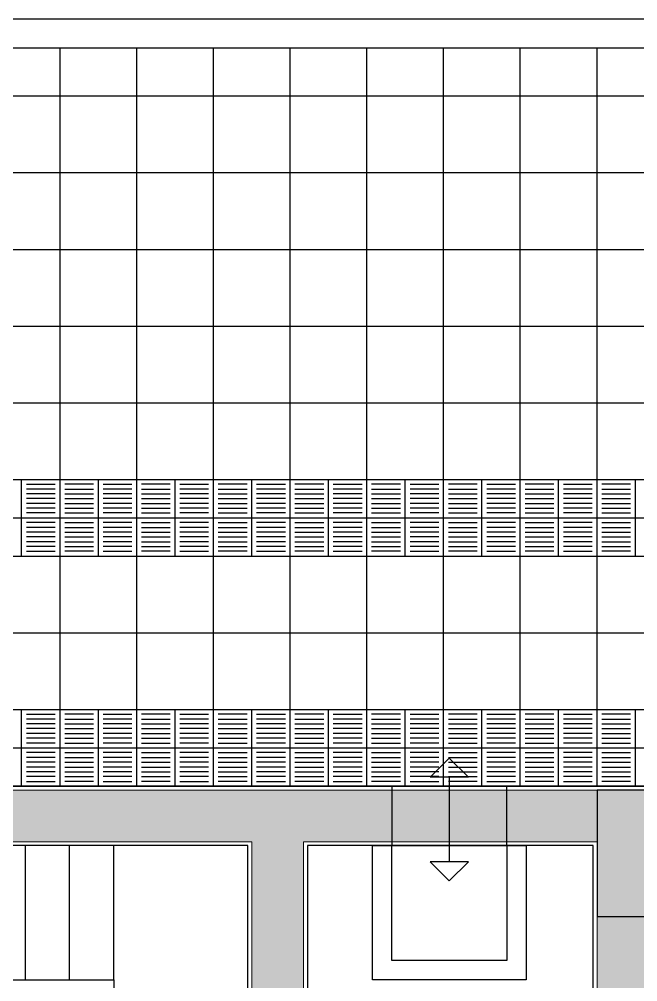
# Model space of a CAD drawing. Header units: inches. Extents: x -309 to 190, y -1585 to -1350.
# Drawn here: x -209.9 to -206.68, y -1376.31 to -1371.29 of the extents above; entities that cross this region are included whole.
import ezdxf

# ---------------------------------------------------------------- set-up
doc = ezdxf.new("R2010")
doc.units = ezdxf.units.IN
doc.header["$MEASUREMENT"] = 0
doc.linetypes.add('CENTER2', pattern=[1.125, 0.75, -0.125, 0.125, -0.125])
doc.linetypes.add('HIDDEN', pattern=[0.375, 0.25, -0.125])
for name, color, linetype in [('01', 9, 'CONTINUOUS'), ('02', 9, 'CONTINUOUS'), ('CIEGOS', 9, 'CONTINUOUS'), ('color gris', 9, 'CONTINUOUS'), ('DET', 9, 'CONTINUOUS'), ('estructura', 9, 'CONTINUOUS'), ('FMR FILO INTERNO', 9, 'CONTINUOUS'), ('lm', 9, 'HIDDEN'), ('NO VIDENTES', 9, 'CONTINUOUS'), ('REVOQUE', 9, 'CONTINUOUS'), ('V2', 9, 'CONTINUOUS')]:
    doc.layers.add(name, color=color, linetype=linetype)
doc.layers.add('MURO 27', color=9, linetype='CONTINUOUS', lineweight=9)

msp = doc.modelspace()

# ---------------------------------------------------------------- hatches: boundary and pattern name
at = {"layer": 'color gris'}
h = msp.add_hatch(color=256, dxfattribs=at)
h.paths.add_polyline_path([(-234.3518, -1419.3882), (-234.6018, -1419.3882), (-234.6018, -1419.1182), (-234.1018, -1419.1182), (-234.1018, -1419.3882)])
h.paths.add_polyline_path([(-234.6018, -1413.2882), (-234.6018, -1413.0382), (-234.3318, -1413.0382), (-234.3318, -1413.5382), (-234.6018, -1413.5382)])
h.paths.add_polyline_path([(-234.6018, -1407.3882), (-234.6018, -1407.1382), (-234.3318, -1407.1382), (-234.3318, -1407.6382), (-234.6018, -1407.6382)])
h.paths.add_polyline_path([(-234.6018, -1401.4882), (-234.6018, -1401.2382), (-234.3318, -1401.2382), (-234.3318, -1401.7382), (-234.6018, -1401.7382)])
h.paths.add_polyline_path([(-234.6018, -1395.5882), (-234.6018, -1395.3382), (-234.3318, -1395.3382), (-234.3318, -1395.8382), (-234.6018, -1395.8382)])
h.paths.add_polyline_path([(-234.6018, -1389.6882), (-234.6018, -1389.4382), (-234.3318, -1389.4382), (-234.3318, -1389.9382), (-234.6018, -1389.9382)])
h.paths.add_polyline_path([(-234.3518, -1379.1082), (-234.6018, -1379.1082), (-234.6018, -1379.3782), (-234.0419, -1379.3782), (-234.0419, -1379.1082)])
h.paths.add_polyline_path([(-234.6018, -1383.7882), (-234.6018, -1383.5382), (-234.3318, -1383.5382), (-234.3318, -1384.0382), (-234.6018, -1384.0382)])
h.paths.add_polyline_path([(-199.2985, -1406.2982), (-199.2985, -1406.0482), (-199.0285, -1406.0482), (-199.0285, -1406.5482), (-199.2985, -1406.5482)])
h.paths.add_polyline_path([(-181.3218, -1419.1182), (-181.0518, -1419.1182), (-181.0518, -1419.3882), (-181.3218, -1419.3882)])
h.paths.add_polyline_path([(-206.6218, -1375.5582), (-206.6218, -1375.3082), (-206.8918, -1375.3082), (-206.8918, -1375.9682), (-206.6218, -1375.9682)])
h.paths.add_polyline_path([(-191.7851, -1379.3584), (-192.2851, -1379.3584), (-192.2851, -1379.1382), (-192.2261, -1378.943), (-191.707, -1379.0999)])
h.paths.add_polyline_path([(-184.2118, -1381.3667), (-184.5775, -1381.2561), (-184.6557, -1381.5145), (-184.4818, -1381.5671), (-184.4818, -1381.8667), (-184.2118, -1381.8667)])
h.paths.add_polyline_path([(-184.7118, -1395.5882), (-184.7118, -1395.4882), (-184.2118, -1395.4882), (-184.2118, -1395.6882), (-184.7118, -1395.6882)])
h.paths.add_polyline_path([(-184.7118, -1389.6882), (-184.7118, -1389.5882), (-184.2118, -1389.5882), (-184.2118, -1389.7882), (-184.7118, -1389.7882)])
h.paths.add_polyline_path([(-184.7118, -1383.7882), (-184.7118, -1383.6882), (-184.2118, -1383.6882), (-184.2118, -1383.8882), (-184.7118, -1383.8882)])
h.paths.add_polyline_path([(-203.9892, -1375.3855), (-204.2285, -1375.3131), (-204.3067, -1375.5715), (-203.8281, -1375.7163), (-203.7499, -1375.4578)])
h.paths.add_polyline_path([(-206.5818, -1395.5882), (-206.5818, -1395.4882), (-206.0818, -1395.4882), (-206.0818, -1395.6882), (-206.5818, -1395.6882)])
h.paths.add_polyline_path([(-184.2118, -1410.4082), (-184.2118, -1410.6582), (-184.4818, -1410.6582), (-184.4818, -1410.1582), (-184.2118, -1410.1582)])
h.paths.add_polyline_path([(-191.7652, -1410.3882), (-192.0152, -1410.3882), (-192.0152, -1410.6582), (-191.5152, -1410.6582), (-191.5152, -1410.3882)])
h.paths.add_polyline_path([(-199.0485, -1410.3882), (-199.2985, -1410.3882), (-199.2985, -1410.6582), (-198.7985, -1410.6582), (-198.7985, -1410.3882)])
h.paths.add_polyline_path([(-184.4818, -1401.4882), (-184.4818, -1401.2382), (-184.2118, -1401.2382), (-184.2118, -1401.7382), (-184.4818, -1401.7382)])
h.paths.add_polyline_path([(-191.7652, -1401.2382), (-192.0152, -1401.2382), (-192.0152, -1401.5082), (-191.5152, -1401.5082), (-191.5152, -1401.2382)])
h.paths.add_polyline_path([(-199.0485, -1401.2382), (-199.2985, -1401.2382), (-199.2985, -1401.5082), (-198.7985, -1401.5082), (-198.7985, -1401.2382)])
h.paths.add_polyline_path([(-191.7652, -1419.1182), (-192.0152, -1419.1182), (-192.0152, -1419.3882), (-191.5152, -1419.3882), (-191.5152, -1419.1182)])
h.paths.add_polyline_path([(-199.0485, -1419.1182), (-199.2985, -1419.1182), (-199.2985, -1419.3882), (-198.7985, -1419.3882), (-198.7985, -1419.1182)])
h.paths.add_polyline_path([(-184.2118, -1419.3882), (-184.2118, -1419.1182), (-184.7118, -1419.1182), (-184.7118, -1419.3882)])
h.paths.add_polyline_path([(-206.3318, -1419.1182), (-206.5818, -1419.1182), (-206.5818, -1419.3882), (-206.0818, -1419.3882), (-206.0818, -1419.1182)])
h.paths.add_polyline_path([(-206.8718, -1419.1182), (-207.1218, -1419.1182), (-207.1218, -1419.3882), (-206.6218, -1419.3882), (-206.6218, -1419.1182)])
h.paths.add_polyline_path([(-206.5818, -1379.2382), (-206.5818, -1379.1382), (-206.0818, -1379.1382), (-206.0818, -1379.3382), (-206.5818, -1379.3382)])
h.paths.add_polyline_path([(-206.5818, -1413.2882), (-206.5818, -1413.0382), (-206.3118, -1413.0382), (-206.3118, -1413.5382), (-206.5818, -1413.5382)])
h.paths.add_polyline_path([(-206.6218, -1413.2882), (-206.6218, -1413.0382), (-206.8918, -1413.0382), (-206.8918, -1413.5382), (-206.6218, -1413.5382)])
h.paths.add_polyline_path([(-206.5818, -1407.3882), (-206.5818, -1407.1382), (-206.3118, -1407.1382), (-206.3118, -1407.6382), (-206.5818, -1407.6382)])
h.paths.add_polyline_path([(-206.6218, -1407.3882), (-206.6218, -1407.1382), (-206.8918, -1407.1382), (-206.8918, -1407.6382), (-206.6218, -1407.6382)])
h.paths.add_polyline_path([(-206.5818, -1401.4882), (-206.5818, -1401.2382), (-206.3118, -1401.2382), (-206.3118, -1401.7382), (-206.5818, -1401.7382)])
h.paths.add_polyline_path([(-206.6218, -1401.4882), (-206.6218, -1401.2382), (-206.8918, -1401.2382), (-206.8918, -1401.7382), (-206.6218, -1401.7382)])
h.paths.add_polyline_path([(-206.6218, -1395.5882), (-206.6218, -1395.3382), (-206.8918, -1395.3382), (-206.8918, -1395.8382), (-206.6218, -1395.8382)])
h.paths.add_polyline_path([(-206.5818, -1389.6882), (-206.5818, -1389.5882), (-206.0818, -1389.5882), (-206.0818, -1389.7882), (-206.5818, -1389.7882)])
h.paths.add_polyline_path([(-206.6218, -1389.6882), (-206.6218, -1389.4382), (-206.8918, -1389.4382), (-206.8918, -1389.9382), (-206.6218, -1389.9382)])
h.paths.add_polyline_path([(-211.4118, -1375.6182), (-211.4118, -1375.3082), (-211.6818, -1375.3082), (-211.6818, -1375.9682), (-211.4118, -1375.9682)])
h.paths.add_polyline_path([(-206.5818, -1383.7882), (-206.5818, -1383.6882), (-206.0818, -1383.6882), (-206.0818, -1383.8882), (-206.5818, -1383.8882)])
h.paths.add_polyline_path([(-206.6218, -1383.7882), (-206.6218, -1383.5382), (-206.8918, -1383.5382), (-206.8918, -1384.0382), (-206.6218, -1384.0382)])
h.paths.add_polyline_path([(-206.6218, -1379.2382), (-206.6218, -1378.9882), (-206.8918, -1378.9882), (-206.8918, -1379.4882), (-206.6218, -1379.4882)])
at = {"layer": 'MURO 27'}
h = msp.add_hatch(color=256, dxfattribs=at)
h.paths.add_polyline_path([(-206.8918, -1375.3082), (-211.4118, -1375.3082), (-211.4118, -1375.5782), (-208.6918, -1375.5782), (-208.6918, -1379.1682), (-208.4218, -1379.1682), (-208.4218, -1375.5782), (-206.8918, -1375.5782)])
h.paths.add_polyline_path([(-204.0482, -1375.6497), (-204.3067, -1375.5715), (-204.5294, -1376.3082), (-206.1218, -1376.3082), (-206.1218, -1375.3082), (-206.6218, -1375.3082), (-206.6218, -1375.5782), (-206.3918, -1375.5782), (-206.3918, -1376.3082), (-206.6218, -1376.3082), (-206.6218, -1375.9682), (-206.8918, -1375.9682), (-206.8918, -1378.8982), (-207.5818, -1378.8982), (-207.5818, -1379.1682), (-206.8918, -1379.1682), (-206.8918, -1378.9882), (-206.6218, -1378.9882), (-206.6218, -1376.5782), (-204.329, -1376.5782)])
h.paths.add_polyline_path([(-203.7499, -1375.4578), (-203.8281, -1375.7163), (-192.2851, -1379.2072), (-192.2851, -1379.1382), (-192.2261, -1378.943)])
h.paths.add_polyline_path([(-191.707, -1379.0999), (-191.7851, -1379.3584), (-184.6557, -1381.5145), (-184.5775, -1381.2561)])
h.paths.add_polyline_path([(-184.2118, -1381.8667), (-184.4818, -1381.8667), (-184.4818, -1383.6882), (-184.2118, -1383.6882)])
h.paths.add_polyline_path([(-184.2118, -1383.8882), (-184.4818, -1383.8882), (-184.4818, -1389.5882), (-184.2118, -1389.5882)])
h.paths.add_polyline_path([(-184.2118, -1389.7882), (-184.4818, -1389.7882), (-184.4818, -1395.4882), (-184.2118, -1395.4882)])
h.paths.add_polyline_path([(-184.2118, -1395.6882), (-184.4818, -1395.6882), (-184.4818, -1398.7382), (-184.2118, -1398.7382)])
h.paths.add_polyline_path([(-184.2118, -1399.9782), (-184.4818, -1399.9782), (-184.4818, -1401.2382), (-184.2118, -1401.2382)])
h.paths.add_polyline_path([(-184.2118, -1413.5382), (-184.4818, -1413.5382), (-184.4818, -1419.1182), (-184.2118, -1419.1182)])
h.paths.add_polyline_path([(-184.2118, -1410.6582), (-184.4818, -1410.6582), (-184.4818, -1410.8982), (-184.2118, -1410.8982)])
h.paths.add_polyline_path([(-199.2985, -1419.1182), (-206.0818, -1419.1182), (-206.0818, -1419.3882), (-199.2985, -1419.3882)])
h.paths.add_polyline_path([(-207.1218, -1419.1182), (-234.1018, -1419.1182), (-234.1018, -1419.3882), (-207.1218, -1419.3882)])
h.paths.add_polyline_path([(-192.0152, -1419.1182), (-198.7985, -1419.1182), (-198.7985, -1419.3882), (-192.0152, -1419.3882)])
h.paths.add_polyline_path([(-184.7118, -1419.1182), (-191.5152, -1419.1182), (-191.5152, -1419.3882), (-184.7118, -1419.3882)])
h.paths.add_polyline_path([(-234.3318, -1413.5382), (-234.6018, -1413.5382), (-234.6018, -1419.1182), (-234.3318, -1419.1182)])
h.paths.add_polyline_path([(-234.3318, -1407.6382), (-234.6018, -1407.6382), (-234.6018, -1413.0382), (-234.3318, -1413.0382)])
h.paths.add_polyline_path([(-234.3318, -1401.7382), (-234.6018, -1401.7382), (-234.6018, -1407.1382), (-234.3318, -1407.1382)])
h.paths.add_polyline_path([(-234.3318, -1398.0282), (-234.6018, -1398.0282), (-234.6018, -1401.2382), (-234.3318, -1401.2382)])
h.paths.add_polyline_path([(-234.3318, -1384.0382), (-234.6018, -1384.0382), (-234.6018, -1389.4382), (-234.3318, -1389.4382)])
h.paths.add_polyline_path([(-234.3318, -1389.9382), (-234.6018, -1389.9382), (-234.6018, -1395.3382), (-234.3318, -1395.3382)])
h.paths.add_polyline_path([(-234.3318, -1379.3782), (-234.6018, -1379.3782), (-234.6018, -1382.0482), (-234.3318, -1382.0482)])
h.paths.add_polyline_path([(-234.3318, -1382.5882), (-234.6018, -1382.5882), (-234.6018, -1383.5382), (-234.3318, -1383.5382)])
h.paths.add_polyline_path([(-206.6218, -1389.9382), (-206.8918, -1389.9382), (-206.8918, -1395.3382), (-206.6218, -1395.3382)])
h.paths.add_polyline_path([(-206.6218, -1384.0382), (-206.8918, -1384.0382), (-206.8918, -1389.4382), (-206.6218, -1389.4382)])
h.paths.add_polyline_path([(-206.6218, -1379.4882), (-206.8918, -1379.4882), (-206.8918, -1383.5382), (-206.6218, -1383.5382)])
h.paths.add_polyline_path([(-206.6218, -1398.0282), (-206.8918, -1398.0282), (-206.8918, -1401.2382), (-206.6218, -1401.2382)])
h.paths.add_polyline_path([(-206.6218, -1401.7382), (-206.8918, -1401.7382), (-206.8918, -1407.1382), (-206.6218, -1407.1382)])
h.paths.add_polyline_path([(-206.6218, -1407.6382), (-206.8918, -1407.6382), (-206.8918, -1407.7482), (-206.6218, -1407.7482)])

# ---------------------------------------------------------------- linework, layer by layer
at = {"layer": '01', "ltscale": 0.5}
for p, q in [((-209.8718, -1376.2982), (-209.8718, -1375.5982)), ((-209.6418, -1376.2982), (-209.6418, -1375.5982)), ((-209.4118, -1376.2982), (-209.4118, -1375.5982))]:
    msp.add_line(p, q, dxfattribs=at)
for points in [[(-207.9618, -1375.5982), (-207.3618, -1375.5982), (-207.3618, -1375.2882), (-207.9618, -1375.2882)], [(-208.0618, -1376.2982), (-208.0618, -1375.5982), (-207.2618, -1375.5982), (-207.2618, -1376.2982)], [(-207.3618, -1376.1982), (-207.9618, -1376.1982), (-207.9618, -1375.5982), (-207.3618, -1375.5982)]]:
    msp.add_lwpolyline(points, close=True, dxfattribs=at)
at = {"layer": '02', "linetype": 'Continuous'}
for p, q in [((-207.5623, -1375.2417), (-207.7614, -1375.2417)), ((-207.6618, -1375.2417), (-207.6618, -1375.682)), ((-207.5623, -1375.682), (-207.7614, -1375.682))]:
    msp.add_line(p, q, dxfattribs=at)
for points in [[(-207.6618, -1375.1422), (-207.7614, -1375.2417)], [(-207.6618, -1375.1422), (-207.5623, -1375.2417)], [(-207.6618, -1375.7816), (-207.7614, -1375.682)], [(-207.6618, -1375.7816), (-207.5623, -1375.682)]]:
    msp.add_lwpolyline(points, dxfattribs=at)
at = {"layer": 'CIEGOS'}
for points in [[(-265.1546, -1373.6882), (-204.0052, -1373.6882)], [(-264.9889, -1374.0882), (-204.0644, -1374.0882)], [(-264.6575, -1374.8882), (-204.1827, -1374.8882)], [(-262.5318, -1375.2882), (-204.2418, -1375.2882)]]:
    msp.add_lwpolyline(points, dxfattribs=at)
at = {"layer": 'DET'}
for points in [[(-209.6918, -1375.2882), (-209.6918, -1371.4382)], [(-209.2918, -1375.2882), (-209.2918, -1371.4382)], [(-208.8918, -1375.2882), (-208.8918, -1371.4382)], [(-208.4918, -1375.2882), (-208.4918, -1371.4382)], [(-208.0918, -1375.2882), (-208.0918, -1371.4382)], [(-208.0918, -1375.2882), (-208.0918, -1371.4382)], [(-207.6918, -1375.2882), (-207.6918, -1371.4382)], [(-207.6918, -1375.2882), (-207.6918, -1371.4382)], [(-207.2918, -1375.2882), (-207.2918, -1371.4382)], [(-206.8918, -1375.2882), (-206.8918, -1371.4382)], [(-265.983, -1371.6882), (-203.7094, -1371.6882)], [(-210.8918, -1372.0882), (-203.7685, -1372.0882)], [(-265.6516, -1372.4882), (-203.8277, -1372.4882)], [(-265.486, -1372.8882), (-203.8883, -1372.8882)], [(-265.3203, -1373.2882), (-203.946, -1373.2882)], [(-209.8918, -1374.0882), (-209.8918, -1373.6882)], [(-209.4918, -1374.0882), (-209.4918, -1373.6882)], [(-209.0918, -1374.0882), (-209.0918, -1373.6882)], [(-208.6918, -1374.0882), (-208.6918, -1373.6882)], [(-208.2918, -1374.0882), (-208.2918, -1373.6882)], [(-208.2918, -1374.0882), (-208.2918, -1373.6882)], [(-207.8918, -1374.0882), (-207.8918, -1373.6882)], [(-207.4918, -1374.0882), (-207.4918, -1373.6882)], [(-207.0918, -1374.0882), (-207.0918, -1373.6882)], [(-206.6918, -1374.0882), (-206.6918, -1373.6882)], [(-265.0717, -1373.8882), (-204.0348, -1373.8882)], [(-264.8232, -1374.4882), (-204.1235, -1374.4882)], [(-209.8918, -1375.2882), (-209.8918, -1374.8882)], [(-209.4918, -1375.2882), (-209.4918, -1374.8882)], [(-209.0918, -1375.2882), (-209.0918, -1374.8882)], [(-208.6918, -1375.2882), (-208.6918, -1374.8882)], [(-208.2918, -1375.2882), (-208.2918, -1374.8882)], [(-208.2918, -1375.2882), (-208.2918, -1374.8882)], [(-207.8918, -1375.2882), (-207.8918, -1374.8882)], [(-207.4918, -1375.2882), (-207.4918, -1374.8882)], [(-207.0918, -1375.2882), (-207.0918, -1374.8882)], [(-206.6918, -1375.2882), (-206.6918, -1374.8882)], [(-264.5747, -1375.0882), (-204.2123, -1375.0882)]]:
    msp.add_lwpolyline(points, dxfattribs=at)
at = {"layer": 'estructura'}
msp.add_lwpolyline([(-206.6218, -1375.5582), (-206.6218, -1375.3082), (-206.8918, -1375.3082), (-206.8918, -1375.9682), (-206.6218, -1375.9682)], close=True, dxfattribs=at)
at = {"layer": 'FMR FILO INTERNO'}
msp.add_line((-206.4118, -1375.2882), (-211.7018, -1375.2882), dxfattribs=at)
at = {"layer": 'lm', "linetype": 'CENTER2'}
msp.add_line((-268.7318, -1375.2882), (-201.8002, -1375.2882), dxfattribs=at)
msp.add_line((-268.7318, -1375.2882), (-201.8002, -1375.2882), dxfattribs=at)
at = {"layer": 'MURO 27'}
for points in [[(-206.8918, -1375.3082), (-211.6818, -1375.3082)], [(-208.6918, -1375.5782), (-211.4118, -1375.5782)], [(-208.6918, -1375.5782), (-208.6918, -1379.1682), (-208.4218, -1379.1682), (-208.4218, -1375.5782)], [(-206.8918, -1378.8982), (-206.8918, -1375.5782), (-208.4218, -1375.5782)]]:
    msp.add_lwpolyline(points, dxfattribs=at)
at = {"layer": 'NO VIDENTES'}
for p, q in [((-209.8668, -1373.7132), (-209.7168, -1373.7132)), ((-209.5168, -1373.7132), (-209.6668, -1373.7132)), ((-209.4668, -1373.7132), (-209.3168, -1373.7132)), ((-209.1168, -1373.7132), (-209.2668, -1373.7132)), ((-209.0668, -1373.7132), (-208.9168, -1373.7132)), ((-208.7168, -1373.7132), (-208.8668, -1373.7132)), ((-208.6668, -1373.7132), (-208.5168, -1373.7132)), ((-208.3168, -1373.7132), (-208.4668, -1373.7132)), ((-208.2668, -1373.7132), (-208.1168, -1373.7132)), ((-208.2668, -1373.7132), (-208.1168, -1373.7132)), ((-207.9168, -1373.7132), (-208.0668, -1373.7132)), ((-207.8668, -1373.7132), (-207.7168, -1373.7132)), ((-207.5168, -1373.7132), (-207.6668, -1373.7132)), ((-207.4668, -1373.7132), (-207.3168, -1373.7132)), ((-207.1168, -1373.7132), (-207.2668, -1373.7132)), ((-207.0668, -1373.7132), (-206.9168, -1373.7132)), ((-206.7168, -1373.7132), (-206.8668, -1373.7132)), ((-209.7168, -1373.7382), (-209.8668, -1373.7382)), ((-209.7168, -1373.7632), (-209.8668, -1373.7632)), ((-209.6668, -1373.7382), (-209.5168, -1373.7382)), ((-209.6668, -1373.7632), (-209.5168, -1373.7632)), ((-209.3168, -1373.7382), (-209.4668, -1373.7382)), ((-209.3168, -1373.7632), (-209.4668, -1373.7632)), ((-209.2668, -1373.7382), (-209.1168, -1373.7382)), ((-209.2668, -1373.7632), (-209.1168, -1373.7632)), ((-208.9168, -1373.7382), (-209.0668, -1373.7382)), ((-208.9168, -1373.7632), (-209.0668, -1373.7632)), ((-208.8668, -1373.7382), (-208.7168, -1373.7382)), ((-208.8668, -1373.7632), (-208.7168, -1373.7632)), ((-208.5168, -1373.7382), (-208.6668, -1373.7382)), ((-208.5168, -1373.7632), (-208.6668, -1373.7632)), ((-208.4668, -1373.7382), (-208.3168, -1373.7382)), ((-208.4668, -1373.7632), (-208.3168, -1373.7632)), ((-208.1168, -1373.7382), (-208.2668, -1373.7382)), ((-208.1168, -1373.7382), (-208.2668, -1373.7382)), ((-208.1168, -1373.7632), (-208.2668, -1373.7632)), ((-208.1168, -1373.7632), (-208.2668, -1373.7632)), ((-208.0668, -1373.7382), (-207.9168, -1373.7382)), ((-208.0668, -1373.7632), (-207.9168, -1373.7632)), ((-207.7168, -1373.7382), (-207.8668, -1373.7382)), ((-207.7168, -1373.7632), (-207.8668, -1373.7632)), ((-207.6668, -1373.7382), (-207.5168, -1373.7382)), ((-207.6668, -1373.7632), (-207.5168, -1373.7632)), ((-207.3168, -1373.7382), (-207.4668, -1373.7382)), ((-207.3168, -1373.7632), (-207.4668, -1373.7632)), ((-207.2668, -1373.7382), (-207.1168, -1373.7382)), ((-207.2668, -1373.7632), (-207.1168, -1373.7632)), ((-206.9168, -1373.7382), (-207.0668, -1373.7382)), ((-206.9168, -1373.7632), (-207.0668, -1373.7632)), ((-206.8668, -1373.7382), (-206.7168, -1373.7382)), ((-206.8668, -1373.7632), (-206.7168, -1373.7632)), ((-209.7168, -1373.7882), (-209.8668, -1373.7882)), ((-209.7168, -1373.8132), (-209.8668, -1373.8132)), ((-209.6668, -1373.7882), (-209.5168, -1373.7882)), ((-209.6668, -1373.8132), (-209.5168, -1373.8132)), ((-209.3168, -1373.7882), (-209.4668, -1373.7882)), ((-209.3168, -1373.8132), (-209.4668, -1373.8132)), ((-209.2668, -1373.7882), (-209.1168, -1373.7882)), ((-209.2668, -1373.8132), (-209.1168, -1373.8132)), ((-208.9168, -1373.7882), (-209.0668, -1373.7882)), ((-208.9168, -1373.8132), (-209.0668, -1373.8132)), ((-208.8668, -1373.7882), (-208.7168, -1373.7882)), ((-208.8668, -1373.8132), (-208.7168, -1373.8132)), ((-208.5168, -1373.7882), (-208.6668, -1373.7882)), ((-208.5168, -1373.8132), (-208.6668, -1373.8132)), ((-208.4668, -1373.7882), (-208.3168, -1373.7882)), ((-208.4668, -1373.8132), (-208.3168, -1373.8132)), ((-208.1168, -1373.7882), (-208.2668, -1373.7882)), ((-208.1168, -1373.7882), (-208.2668, -1373.7882)), ((-208.1168, -1373.8132), (-208.2668, -1373.8132)), ((-208.1168, -1373.8132), (-208.2668, -1373.8132)), ((-208.0668, -1373.7882), (-207.9168, -1373.7882)), ((-208.0668, -1373.8132), (-207.9168, -1373.8132)), ((-207.7168, -1373.7882), (-207.8668, -1373.7882)), ((-207.7168, -1373.8132), (-207.8668, -1373.8132)), ((-207.6668, -1373.7882), (-207.5168, -1373.7882)), ((-207.6668, -1373.8132), (-207.5168, -1373.8132)), ((-207.3168, -1373.7882), (-207.4668, -1373.7882)), ((-207.3168, -1373.8132), (-207.4668, -1373.8132)), ((-207.2668, -1373.7882), (-207.1168, -1373.7882)), ((-207.2668, -1373.8132), (-207.1168, -1373.8132)), ((-206.9168, -1373.7882), (-207.0668, -1373.7882)), ((-206.9168, -1373.8132), (-207.0668, -1373.8132)), ((-206.8668, -1373.7882), (-206.7168, -1373.7882)), ((-206.8668, -1373.8132), (-206.7168, -1373.8132)), ((-209.7168, -1373.8382), (-209.8668, -1373.8382)), ((-209.7168, -1373.8632), (-209.8668, -1373.8632)), ((-209.6668, -1373.8382), (-209.5168, -1373.8382)), ((-209.6668, -1373.8632), (-209.5168, -1373.8632)), ((-209.3168, -1373.8382), (-209.4668, -1373.8382)), ((-209.3168, -1373.8632), (-209.4668, -1373.8632)), ((-209.2668, -1373.8382), (-209.1168, -1373.8382)), ((-209.2668, -1373.8632), (-209.1168, -1373.8632)), ((-208.9168, -1373.8382), (-209.0668, -1373.8382)), ((-208.9168, -1373.8632), (-209.0668, -1373.8632)), ((-208.8668, -1373.8382), (-208.7168, -1373.8382)), ((-208.8668, -1373.8632), (-208.7168, -1373.8632)), ((-208.5168, -1373.8382), (-208.6668, -1373.8382)), ((-208.5168, -1373.8632), (-208.6668, -1373.8632)), ((-208.4668, -1373.8382), (-208.3168, -1373.8382)), ((-208.4668, -1373.8632), (-208.3168, -1373.8632)), ((-208.1168, -1373.8382), (-208.2668, -1373.8382)), ((-208.1168, -1373.8382), (-208.2668, -1373.8382)), ((-208.1168, -1373.8632), (-208.2668, -1373.8632)), ((-208.1168, -1373.8632), (-208.2668, -1373.8632)), ((-208.0668, -1373.8382), (-207.9168, -1373.8382)), ((-208.0668, -1373.8632), (-207.9168, -1373.8632)), ((-207.7168, -1373.8382), (-207.8668, -1373.8382)), ((-207.7168, -1373.8632), (-207.8668, -1373.8632)), ((-207.6668, -1373.8382), (-207.5168, -1373.8382)), ((-207.6668, -1373.8632), (-207.5168, -1373.8632)), ((-207.3168, -1373.8382), (-207.4668, -1373.8382)), ((-207.3168, -1373.8632), (-207.4668, -1373.8632)), ((-207.2668, -1373.8382), (-207.1168, -1373.8382)), ((-207.2668, -1373.8632), (-207.1168, -1373.8632)), ((-206.9168, -1373.8382), (-207.0668, -1373.8382)), ((-206.9168, -1373.8632), (-207.0668, -1373.8632)), ((-206.8668, -1373.8382), (-206.7168, -1373.8382)), ((-206.8668, -1373.8632), (-206.7168, -1373.8632)), ((-209.7168, -1373.9132), (-209.8668, -1373.9132)), ((-209.6668, -1373.9132), (-209.5168, -1373.9132)), ((-209.3168, -1373.9132), (-209.4668, -1373.9132)), ((-209.2668, -1373.9132), (-209.1168, -1373.9132)), ((-208.9168, -1373.9132), (-209.0668, -1373.9132)), ((-208.8668, -1373.9132), (-208.7168, -1373.9132)), ((-208.5168, -1373.9132), (-208.6668, -1373.9132)), ((-208.4668, -1373.9132), (-208.3168, -1373.9132)), ((-208.1168, -1373.9132), (-208.2668, -1373.9132)), ((-208.1168, -1373.9132), (-208.2668, -1373.9132)), ((-208.0668, -1373.9132), (-207.9168, -1373.9132)), ((-207.7168, -1373.9132), (-207.8668, -1373.9132)), ((-207.6668, -1373.9132), (-207.5168, -1373.9132)), ((-207.3168, -1373.9132), (-207.4668, -1373.9132)), ((-207.2668, -1373.9132), (-207.1168, -1373.9132)), ((-206.9168, -1373.9132), (-207.0668, -1373.9132)), ((-206.8668, -1373.9132), (-206.7168, -1373.9132)), ((-209.7168, -1373.9382), (-209.8668, -1373.9382)), ((-209.7168, -1373.9632), (-209.8668, -1373.9632)), ((-209.6668, -1373.9382), (-209.5168, -1373.9382)), ((-209.6668, -1373.9632), (-209.5168, -1373.9632)), ((-209.3168, -1373.9382), (-209.4668, -1373.9382)), ((-209.3168, -1373.9632), (-209.4668, -1373.9632)), ((-209.2668, -1373.9382), (-209.1168, -1373.9382)), ((-209.2668, -1373.9632), (-209.1168, -1373.9632)), ((-208.9168, -1373.9382), (-209.0668, -1373.9382)), ((-208.9168, -1373.9632), (-209.0668, -1373.9632)), ((-208.8668, -1373.9382), (-208.7168, -1373.9382)), ((-208.8668, -1373.9632), (-208.7168, -1373.9632)), ((-208.5168, -1373.9382), (-208.6668, -1373.9382)), ((-208.5168, -1373.9632), (-208.6668, -1373.9632)), ((-208.4668, -1373.9382), (-208.3168, -1373.9382)), ((-208.4668, -1373.9632), (-208.3168, -1373.9632)), ((-208.1168, -1373.9382), (-208.2668, -1373.9382)), ((-208.1168, -1373.9382), (-208.2668, -1373.9382)), ((-208.1168, -1373.9632), (-208.2668, -1373.9632)), ((-208.1168, -1373.9632), (-208.2668, -1373.9632)), ((-208.0668, -1373.9382), (-207.9168, -1373.9382)), ((-208.0668, -1373.9632), (-207.9168, -1373.9632)), ((-207.7168, -1373.9382), (-207.8668, -1373.9382)), ((-207.7168, -1373.9632), (-207.8668, -1373.9632)), ((-207.6668, -1373.9382), (-207.5168, -1373.9382)), ((-207.6668, -1373.9632), (-207.5168, -1373.9632)), ((-207.3168, -1373.9382), (-207.4668, -1373.9382)), ((-207.3168, -1373.9632), (-207.4668, -1373.9632)), ((-207.2668, -1373.9382), (-207.1168, -1373.9382)), ((-207.2668, -1373.9632), (-207.1168, -1373.9632)), ((-206.9168, -1373.9382), (-207.0668, -1373.9382)), ((-206.9168, -1373.9632), (-207.0668, -1373.9632)), ((-206.8668, -1373.9382), (-206.7168, -1373.9382)), ((-206.8668, -1373.9632), (-206.7168, -1373.9632)), ((-209.7168, -1373.9882), (-209.8668, -1373.9882)), ((-209.7168, -1374.0132), (-209.8668, -1374.0132)), ((-209.6668, -1373.9882), (-209.5168, -1373.9882)), ((-209.6668, -1374.0132), (-209.5168, -1374.0132)), ((-209.3168, -1373.9882), (-209.4668, -1373.9882)), ((-209.3168, -1374.0132), (-209.4668, -1374.0132)), ((-209.2668, -1373.9882), (-209.1168, -1373.9882)), ((-209.2668, -1374.0132), (-209.1168, -1374.0132)), ((-208.9168, -1373.9882), (-209.0668, -1373.9882)), ((-208.9168, -1374.0132), (-209.0668, -1374.0132)), ((-208.8668, -1373.9882), (-208.7168, -1373.9882)), ((-208.8668, -1374.0132), (-208.7168, -1374.0132)), ((-208.5168, -1373.9882), (-208.6668, -1373.9882)), ((-208.5168, -1374.0132), (-208.6668, -1374.0132)), ((-208.4668, -1373.9882), (-208.3168, -1373.9882)), ((-208.4668, -1374.0132), (-208.3168, -1374.0132)), ((-208.1168, -1373.9882), (-208.2668, -1373.9882)), ((-208.1168, -1373.9882), (-208.2668, -1373.9882)), ((-208.1168, -1374.0132), (-208.2668, -1374.0132)), ((-208.1168, -1374.0132), (-208.2668, -1374.0132)), ((-208.0668, -1373.9882), (-207.9168, -1373.9882)), ((-208.0668, -1374.0132), (-207.9168, -1374.0132)), ((-207.7168, -1373.9882), (-207.8668, -1373.9882)), ((-207.7168, -1374.0132), (-207.8668, -1374.0132)), ((-207.6668, -1373.9882), (-207.5168, -1373.9882)), ((-207.6668, -1374.0132), (-207.5168, -1374.0132)), ((-207.3168, -1373.9882), (-207.4668, -1373.9882)), ((-207.3168, -1374.0132), (-207.4668, -1374.0132)), ((-207.2668, -1373.9882), (-207.1168, -1373.9882)), ((-207.2668, -1374.0132), (-207.1168, -1374.0132)), ((-206.9168, -1373.9882), (-207.0668, -1373.9882)), ((-206.9168, -1374.0132), (-207.0668, -1374.0132)), ((-206.8668, -1373.9882), (-206.7168, -1373.9882)), ((-206.8668, -1374.0132), (-206.7168, -1374.0132)), ((-209.7168, -1374.0382), (-209.8668, -1374.0382)), ((-209.8668, -1374.0632), (-209.7168, -1374.0632)), ((-209.6668, -1374.0382), (-209.5168, -1374.0382)), ((-209.5168, -1374.0632), (-209.6668, -1374.0632)), ((-209.3168, -1374.0382), (-209.4668, -1374.0382)), ((-209.4668, -1374.0632), (-209.3168, -1374.0632)), ((-209.2668, -1374.0382), (-209.1168, -1374.0382)), ((-209.1168, -1374.0632), (-209.2668, -1374.0632)), ((-208.9168, -1374.0382), (-209.0668, -1374.0382)), ((-209.0668, -1374.0632), (-208.9168, -1374.0632)), ((-208.8668, -1374.0382), (-208.7168, -1374.0382)), ((-208.7168, -1374.0632), (-208.8668, -1374.0632)), ((-208.5168, -1374.0382), (-208.6668, -1374.0382)), ((-208.6668, -1374.0632), (-208.5168, -1374.0632)), ((-208.4668, -1374.0382), (-208.3168, -1374.0382)), ((-208.3168, -1374.0632), (-208.4668, -1374.0632)), ((-208.1168, -1374.0382), (-208.2668, -1374.0382)), ((-208.1168, -1374.0382), (-208.2668, -1374.0382)), ((-208.2668, -1374.0632), (-208.1168, -1374.0632)), ((-208.2668, -1374.0632), (-208.1168, -1374.0632)), ((-208.0668, -1374.0382), (-207.9168, -1374.0382)), ((-207.9168, -1374.0632), (-208.0668, -1374.0632)), ((-207.7168, -1374.0382), (-207.8668, -1374.0382)), ((-207.8668, -1374.0632), (-207.7168, -1374.0632)), ((-207.6668, -1374.0382), (-207.5168, -1374.0382)), ((-207.5168, -1374.0632), (-207.6668, -1374.0632)), ((-207.3168, -1374.0382), (-207.4668, -1374.0382)), ((-207.4668, -1374.0632), (-207.3168, -1374.0632)), ((-207.2668, -1374.0382), (-207.1168, -1374.0382)), ((-207.1168, -1374.0632), (-207.2668, -1374.0632)), ((-206.9168, -1374.0382), (-207.0668, -1374.0382)), ((-207.0668, -1374.0632), (-206.9168, -1374.0632)), ((-206.8668, -1374.0382), (-206.7168, -1374.0382)), ((-206.7168, -1374.0632), (-206.8668, -1374.0632)), ((-209.8668, -1374.9132), (-209.7168, -1374.9132)), ((-209.5168, -1374.9132), (-209.6668, -1374.9132)), ((-209.4668, -1374.9132), (-209.3168, -1374.9132)), ((-209.1168, -1374.9132), (-209.2668, -1374.9132)), ((-209.0668, -1374.9132), (-208.9168, -1374.9132)), ((-208.7168, -1374.9132), (-208.8668, -1374.9132)), ((-208.6668, -1374.9132), (-208.5168, -1374.9132)), ((-208.3168, -1374.9132), (-208.4668, -1374.9132)), ((-208.2668, -1374.9132), (-208.1168, -1374.9132)), ((-208.2668, -1374.9132), (-208.1168, -1374.9132)), ((-207.9168, -1374.9132), (-208.0668, -1374.9132)), ((-207.8668, -1374.9132), (-207.7168, -1374.9132)), ((-207.5168, -1374.9132), (-207.6668, -1374.9132)), ((-207.4668, -1374.9132), (-207.3168, -1374.9132)), ((-207.1168, -1374.9132), (-207.2668, -1374.9132)), ((-207.0668, -1374.9132), (-206.9168, -1374.9132)), ((-206.7168, -1374.9132), (-206.8668, -1374.9132)), ((-209.7168, -1374.9382), (-209.8668, -1374.9382)), ((-209.7168, -1374.9632), (-209.8668, -1374.9632)), ((-209.6668, -1374.9382), (-209.5168, -1374.9382)), ((-209.6668, -1374.9632), (-209.5168, -1374.9632)), ((-209.3168, -1374.9382), (-209.4668, -1374.9382)), ((-209.3168, -1374.9632), (-209.4668, -1374.9632)), ((-209.2668, -1374.9382), (-209.1168, -1374.9382)), ((-209.2668, -1374.9632), (-209.1168, -1374.9632)), ((-208.9168, -1374.9382), (-209.0668, -1374.9382)), ((-208.9168, -1374.9632), (-209.0668, -1374.9632)), ((-208.8668, -1374.9382), (-208.7168, -1374.9382)), ((-208.8668, -1374.9632), (-208.7168, -1374.9632)), ((-208.5168, -1374.9382), (-208.6668, -1374.9382)), ((-208.5168, -1374.9632), (-208.6668, -1374.9632)), ((-208.4668, -1374.9382), (-208.3168, -1374.9382)), ((-208.4668, -1374.9632), (-208.3168, -1374.9632)), ((-208.1168, -1374.9382), (-208.2668, -1374.9382)), ((-208.1168, -1374.9382), (-208.2668, -1374.9382)), ((-208.1168, -1374.9632), (-208.2668, -1374.9632)), ((-208.1168, -1374.9632), (-208.2668, -1374.9632)), ((-208.0668, -1374.9382), (-207.9168, -1374.9382)), ((-208.0668, -1374.9632), (-207.9168, -1374.9632)), ((-207.7168, -1374.9382), (-207.8668, -1374.9382)), ((-207.7168, -1374.9632), (-207.8668, -1374.9632)), ((-207.6668, -1374.9382), (-207.5168, -1374.9382)), ((-207.6668, -1374.9632), (-207.5168, -1374.9632)), ((-207.3168, -1374.9382), (-207.4668, -1374.9382)), ((-207.3168, -1374.9632), (-207.4668, -1374.9632)), ((-207.2668, -1374.9382), (-207.1168, -1374.9382)), ((-207.2668, -1374.9632), (-207.1168, -1374.9632)), ((-206.9168, -1374.9382), (-207.0668, -1374.9382)), ((-206.9168, -1374.9632), (-207.0668, -1374.9632)), ((-206.8668, -1374.9382), (-206.7168, -1374.9382)), ((-206.8668, -1374.9632), (-206.7168, -1374.9632)), ((-209.7168, -1374.9882), (-209.8668, -1374.9882)), ((-209.7168, -1375.0132), (-209.8668, -1375.0132)), ((-209.6668, -1374.9882), (-209.5168, -1374.9882)), ((-209.6668, -1375.0132), (-209.5168, -1375.0132)), ((-209.3168, -1374.9882), (-209.4668, -1374.9882)), ((-209.3168, -1375.0132), (-209.4668, -1375.0132)), ((-209.2668, -1374.9882), (-209.1168, -1374.9882)), ((-209.2668, -1375.0132), (-209.1168, -1375.0132)), ((-208.9168, -1374.9882), (-209.0668, -1374.9882)), ((-208.9168, -1375.0132), (-209.0668, -1375.0132)), ((-208.8668, -1374.9882), (-208.7168, -1374.9882)), ((-208.8668, -1375.0132), (-208.7168, -1375.0132)), ((-208.5168, -1374.9882), (-208.6668, -1374.9882)), ((-208.5168, -1375.0132), (-208.6668, -1375.0132)), ((-208.4668, -1374.9882), (-208.3168, -1374.9882)), ((-208.4668, -1375.0132), (-208.3168, -1375.0132)), ((-208.1168, -1374.9882), (-208.2668, -1374.9882)), ((-208.1168, -1374.9882), (-208.2668, -1374.9882)), ((-208.1168, -1375.0132), (-208.2668, -1375.0132)), ((-208.1168, -1375.0132), (-208.2668, -1375.0132)), ((-208.0668, -1374.9882), (-207.9168, -1374.9882)), ((-208.0668, -1375.0132), (-207.9168, -1375.0132)), ((-207.7168, -1374.9882), (-207.8668, -1374.9882)), ((-207.7168, -1375.0132), (-207.8668, -1375.0132)), ((-207.6668, -1374.9882), (-207.5168, -1374.9882)), ((-207.6668, -1375.0132), (-207.5168, -1375.0132)), ((-207.3168, -1374.9882), (-207.4668, -1374.9882)), ((-207.3168, -1375.0132), (-207.4668, -1375.0132)), ((-207.2668, -1374.9882), (-207.1168, -1374.9882)), ((-207.2668, -1375.0132), (-207.1168, -1375.0132)), ((-206.9168, -1374.9882), (-207.0668, -1374.9882)), ((-206.9168, -1375.0132), (-207.0668, -1375.0132)), ((-206.8668, -1374.9882), (-206.7168, -1374.9882)), ((-206.8668, -1375.0132), (-206.7168, -1375.0132)), ((-209.7168, -1375.0382), (-209.8668, -1375.0382)), ((-209.7168, -1375.0632), (-209.8668, -1375.0632)), ((-209.6668, -1375.0382), (-209.5168, -1375.0382)), ((-209.6668, -1375.0632), (-209.5168, -1375.0632)), ((-209.3168, -1375.0382), (-209.4668, -1375.0382)), ((-209.3168, -1375.0632), (-209.4668, -1375.0632)), ((-209.2668, -1375.0382), (-209.1168, -1375.0382)), ((-209.2668, -1375.0632), (-209.1168, -1375.0632)), ((-208.9168, -1375.0382), (-209.0668, -1375.0382)), ((-208.9168, -1375.0632), (-209.0668, -1375.0632)), ((-208.8668, -1375.0382), (-208.7168, -1375.0382)), ((-208.8668, -1375.0632), (-208.7168, -1375.0632)), ((-208.5168, -1375.0382), (-208.6668, -1375.0382)), ((-208.5168, -1375.0632), (-208.6668, -1375.0632)), ((-208.4668, -1375.0382), (-208.3168, -1375.0382)), ((-208.4668, -1375.0632), (-208.3168, -1375.0632)), ((-208.1168, -1375.0382), (-208.2668, -1375.0382)), ((-208.1168, -1375.0382), (-208.2668, -1375.0382)), ((-208.1168, -1375.0632), (-208.2668, -1375.0632)), ((-208.1168, -1375.0632), (-208.2668, -1375.0632)), ((-208.0668, -1375.0382), (-207.9168, -1375.0382)), ((-208.0668, -1375.0632), (-207.9168, -1375.0632)), ((-207.7168, -1375.0382), (-207.8668, -1375.0382)), ((-207.7168, -1375.0632), (-207.8668, -1375.0632)), ((-207.6668, -1375.0382), (-207.5168, -1375.0382)), ((-207.6668, -1375.0632), (-207.5168, -1375.0632)), ((-207.3168, -1375.0382), (-207.4668, -1375.0382)), ((-207.3168, -1375.0632), (-207.4668, -1375.0632)), ((-207.2668, -1375.0382), (-207.1168, -1375.0382)), ((-207.2668, -1375.0632), (-207.1168, -1375.0632)), ((-206.9168, -1375.0382), (-207.0668, -1375.0382)), ((-206.9168, -1375.0632), (-207.0668, -1375.0632)), ((-206.8668, -1375.0382), (-206.7168, -1375.0382)), ((-206.8668, -1375.0632), (-206.7168, -1375.0632)), ((-209.7168, -1375.1132), (-209.8668, -1375.1132)), ((-209.6668, -1375.1132), (-209.5168, -1375.1132)), ((-209.3168, -1375.1132), (-209.4668, -1375.1132)), ((-209.2668, -1375.1132), (-209.1168, -1375.1132)), ((-208.9168, -1375.1132), (-209.0668, -1375.1132)), ((-208.8668, -1375.1132), (-208.7168, -1375.1132)), ((-208.5168, -1375.1132), (-208.6668, -1375.1132)), ((-208.4668, -1375.1132), (-208.3168, -1375.1132)), ((-208.1168, -1375.1132), (-208.2668, -1375.1132)), ((-208.1168, -1375.1132), (-208.2668, -1375.1132)), ((-208.0668, -1375.1132), (-207.9168, -1375.1132)), ((-207.7168, -1375.1132), (-207.8668, -1375.1132)), ((-207.6668, -1375.1132), (-207.5168, -1375.1132)), ((-207.3168, -1375.1132), (-207.4668, -1375.1132)), ((-207.2668, -1375.1132), (-207.1168, -1375.1132)), ((-206.9168, -1375.1132), (-207.0668, -1375.1132)), ((-206.8668, -1375.1132), (-206.7168, -1375.1132)), ((-209.7168, -1375.1382), (-209.8668, -1375.1382)), ((-209.7168, -1375.1632), (-209.8668, -1375.1632)), ((-209.6668, -1375.1382), (-209.5168, -1375.1382)), ((-209.6668, -1375.1632), (-209.5168, -1375.1632)), ((-209.3168, -1375.1382), (-209.4668, -1375.1382)), ((-209.3168, -1375.1632), (-209.4668, -1375.1632)), ((-209.2668, -1375.1382), (-209.1168, -1375.1382)), ((-209.2668, -1375.1632), (-209.1168, -1375.1632)), ((-208.9168, -1375.1382), (-209.0668, -1375.1382)), ((-208.9168, -1375.1632), (-209.0668, -1375.1632)), ((-208.8668, -1375.1382), (-208.7168, -1375.1382)), ((-208.8668, -1375.1632), (-208.7168, -1375.1632)), ((-208.5168, -1375.1382), (-208.6668, -1375.1382)), ((-208.5168, -1375.1632), (-208.6668, -1375.1632)), ((-208.4668, -1375.1382), (-208.3168, -1375.1382)), ((-208.4668, -1375.1632), (-208.3168, -1375.1632)), ((-208.1168, -1375.1382), (-208.2668, -1375.1382)), ((-208.1168, -1375.1382), (-208.2668, -1375.1382)), ((-208.1168, -1375.1632), (-208.2668, -1375.1632)), ((-208.1168, -1375.1632), (-208.2668, -1375.1632)), ((-208.0668, -1375.1382), (-207.9168, -1375.1382)), ((-208.0668, -1375.1632), (-207.9168, -1375.1632)), ((-207.7168, -1375.1382), (-207.8668, -1375.1382)), ((-207.7168, -1375.1632), (-207.8668, -1375.1632)), ((-207.6668, -1375.1382), (-207.5168, -1375.1382)), ((-207.6668, -1375.1632), (-207.5168, -1375.1632)), ((-207.3168, -1375.1382), (-207.4668, -1375.1382)), ((-207.3168, -1375.1632), (-207.4668, -1375.1632)), ((-207.2668, -1375.1382), (-207.1168, -1375.1382)), ((-207.2668, -1375.1632), (-207.1168, -1375.1632)), ((-206.9168, -1375.1382), (-207.0668, -1375.1382)), ((-206.9168, -1375.1632), (-207.0668, -1375.1632)), ((-206.8668, -1375.1382), (-206.7168, -1375.1382)), ((-206.8668, -1375.1632), (-206.7168, -1375.1632)), ((-209.7168, -1375.1882), (-209.8668, -1375.1882)), ((-209.7168, -1375.2132), (-209.8668, -1375.2132)), ((-209.6668, -1375.1882), (-209.5168, -1375.1882)), ((-209.6668, -1375.2132), (-209.5168, -1375.2132)), ((-209.3168, -1375.1882), (-209.4668, -1375.1882)), ((-209.3168, -1375.2132), (-209.4668, -1375.2132)), ((-209.2668, -1375.1882), (-209.1168, -1375.1882)), ((-209.2668, -1375.2132), (-209.1168, -1375.2132)), ((-208.9168, -1375.1882), (-209.0668, -1375.1882)), ((-208.9168, -1375.2132), (-209.0668, -1375.2132)), ((-208.8668, -1375.1882), (-208.7168, -1375.1882)), ((-208.8668, -1375.2132), (-208.7168, -1375.2132)), ((-208.5168, -1375.1882), (-208.6668, -1375.1882)), ((-208.5168, -1375.2132), (-208.6668, -1375.2132)), ((-208.4668, -1375.1882), (-208.3168, -1375.1882)), ((-208.4668, -1375.2132), (-208.3168, -1375.2132)), ((-208.1168, -1375.1882), (-208.2668, -1375.1882)), ((-208.1168, -1375.1882), (-208.2668, -1375.1882)), ((-208.1168, -1375.2132), (-208.2668, -1375.2132)), ((-208.1168, -1375.2132), (-208.2668, -1375.2132)), ((-208.0668, -1375.1882), (-207.9168, -1375.1882)), ((-208.0668, -1375.2132), (-207.9168, -1375.2132)), ((-207.7168, -1375.1882), (-207.8668, -1375.1882)), ((-207.7168, -1375.2132), (-207.8668, -1375.2132)), ((-207.6668, -1375.1882), (-207.5168, -1375.1882)), ((-207.6668, -1375.2132), (-207.5168, -1375.2132)), ((-207.3168, -1375.1882), (-207.4668, -1375.1882)), ((-207.3168, -1375.2132), (-207.4668, -1375.2132)), ((-207.2668, -1375.1882), (-207.1168, -1375.1882)), ((-207.2668, -1375.2132), (-207.1168, -1375.2132)), ((-206.9168, -1375.1882), (-207.0668, -1375.1882)), ((-206.9168, -1375.2132), (-207.0668, -1375.2132)), ((-206.8668, -1375.1882), (-206.7168, -1375.1882)), ((-206.8668, -1375.2132), (-206.7168, -1375.2132)), ((-209.7168, -1375.2382), (-209.8668, -1375.2382)), ((-209.8668, -1375.2632), (-209.7168, -1375.2632)), ((-209.6668, -1375.2382), (-209.5168, -1375.2382)), ((-209.5168, -1375.2632), (-209.6668, -1375.2632)), ((-209.3168, -1375.2382), (-209.4668, -1375.2382)), ((-209.4668, -1375.2632), (-209.3168, -1375.2632)), ((-209.2668, -1375.2382), (-209.1168, -1375.2382)), ((-209.1168, -1375.2632), (-209.2668, -1375.2632)), ((-208.9168, -1375.2382), (-209.0668, -1375.2382)), ((-209.0668, -1375.2632), (-208.9168, -1375.2632)), ((-208.8668, -1375.2382), (-208.7168, -1375.2382)), ((-208.7168, -1375.2632), (-208.8668, -1375.2632)), ((-208.5168, -1375.2382), (-208.6668, -1375.2382)), ((-208.6668, -1375.2632), (-208.5168, -1375.2632)), ((-208.4668, -1375.2382), (-208.3168, -1375.2382)), ((-208.3168, -1375.2632), (-208.4668, -1375.2632)), ((-208.1168, -1375.2382), (-208.2668, -1375.2382)), ((-208.1168, -1375.2382), (-208.2668, -1375.2382)), ((-208.2668, -1375.2632), (-208.1168, -1375.2632)), ((-208.2668, -1375.2632), (-208.1168, -1375.2632)), ((-208.0668, -1375.2382), (-207.9168, -1375.2382)), ((-207.9168, -1375.2632), (-208.0668, -1375.2632)), ((-207.7168, -1375.2382), (-207.8668, -1375.2382)), ((-207.8668, -1375.2632), (-207.7168, -1375.2632)), ((-207.6668, -1375.2382), (-207.5168, -1375.2382)), ((-207.5168, -1375.2632), (-207.6668, -1375.2632)), ((-207.3168, -1375.2382), (-207.4668, -1375.2382)), ((-207.4668, -1375.2632), (-207.3168, -1375.2632)), ((-207.2668, -1375.2382), (-207.1168, -1375.2382)), ((-207.1168, -1375.2632), (-207.2668, -1375.2632)), ((-206.9168, -1375.2382), (-207.0668, -1375.2382)), ((-207.0668, -1375.2632), (-206.9168, -1375.2632)), ((-206.8668, -1375.2382), (-206.7168, -1375.2382)), ((-206.7168, -1375.2632), (-206.8668, -1375.2632))]:
    msp.add_line(p, q, dxfattribs=at)
at = {"layer": 'REVOQUE'}
for points in [[(-206.1018, -1376.2882), (-206.1018, -1375.2882), (-211.7018, -1375.2882)], [(-208.4018, -1375.5982), (-208.4018, -1379.1882), (-209.4118, -1379.1882), (-209.4118, -1379.2382), (-209.5718, -1379.2382), (-209.5718, -1379.1882), (-211.7018, -1379.1882), (-211.7018, -1379.0282), (-209.5718, -1379.0282), (-209.5718, -1376.4582), (-210.0718, -1376.4582), (-210.0718, -1376.2982), (-209.4118, -1376.2982), (-209.4118, -1379.0282), (-208.7118, -1379.0282), (-208.7118, -1375.5982)], [(-208.7118, -1375.5982), (-211.3918, -1375.5982)], [(-206.9118, -1378.8782), (-206.9118, -1375.5982), (-208.4018, -1375.5982)]]:
    msp.add_lwpolyline(points, dxfattribs=at)
at = {"layer": 'V2'}
for points in [[(-272.7318, -1415.4082, 0.414214), (-264.7318, -1423.4082), (-172.7318, -1423.4082, 0.414214), (-164.7318, -1415.4082), (-164.7318, -1390.4819, 0.330583), (-171.8369, -1380.9101), (-202.5175, -1371.6307, 0.073558), (-204.8335, -1371.2882), (-264.7318, -1371.2882, 0.414214), (-272.7318, -1379.2882)], [(-272.5818, -1415.4082, 0.414214), (-264.7318, -1423.2582), (-172.7318, -1423.2582, 0.414214), (-164.8818, -1415.4082), (-164.8818, -1390.4819, 0.330583), (-171.8803, -1381.0537), (-202.5609, -1371.7743, 0.073558), (-204.8335, -1371.4382), (-264.7318, -1371.4382, 0.414214), (-272.5818, -1379.2882)]]:
    msp.add_lwpolyline(points, format="xyb", close=True, dxfattribs=at)

doc.saveas('drawing.dxf')
